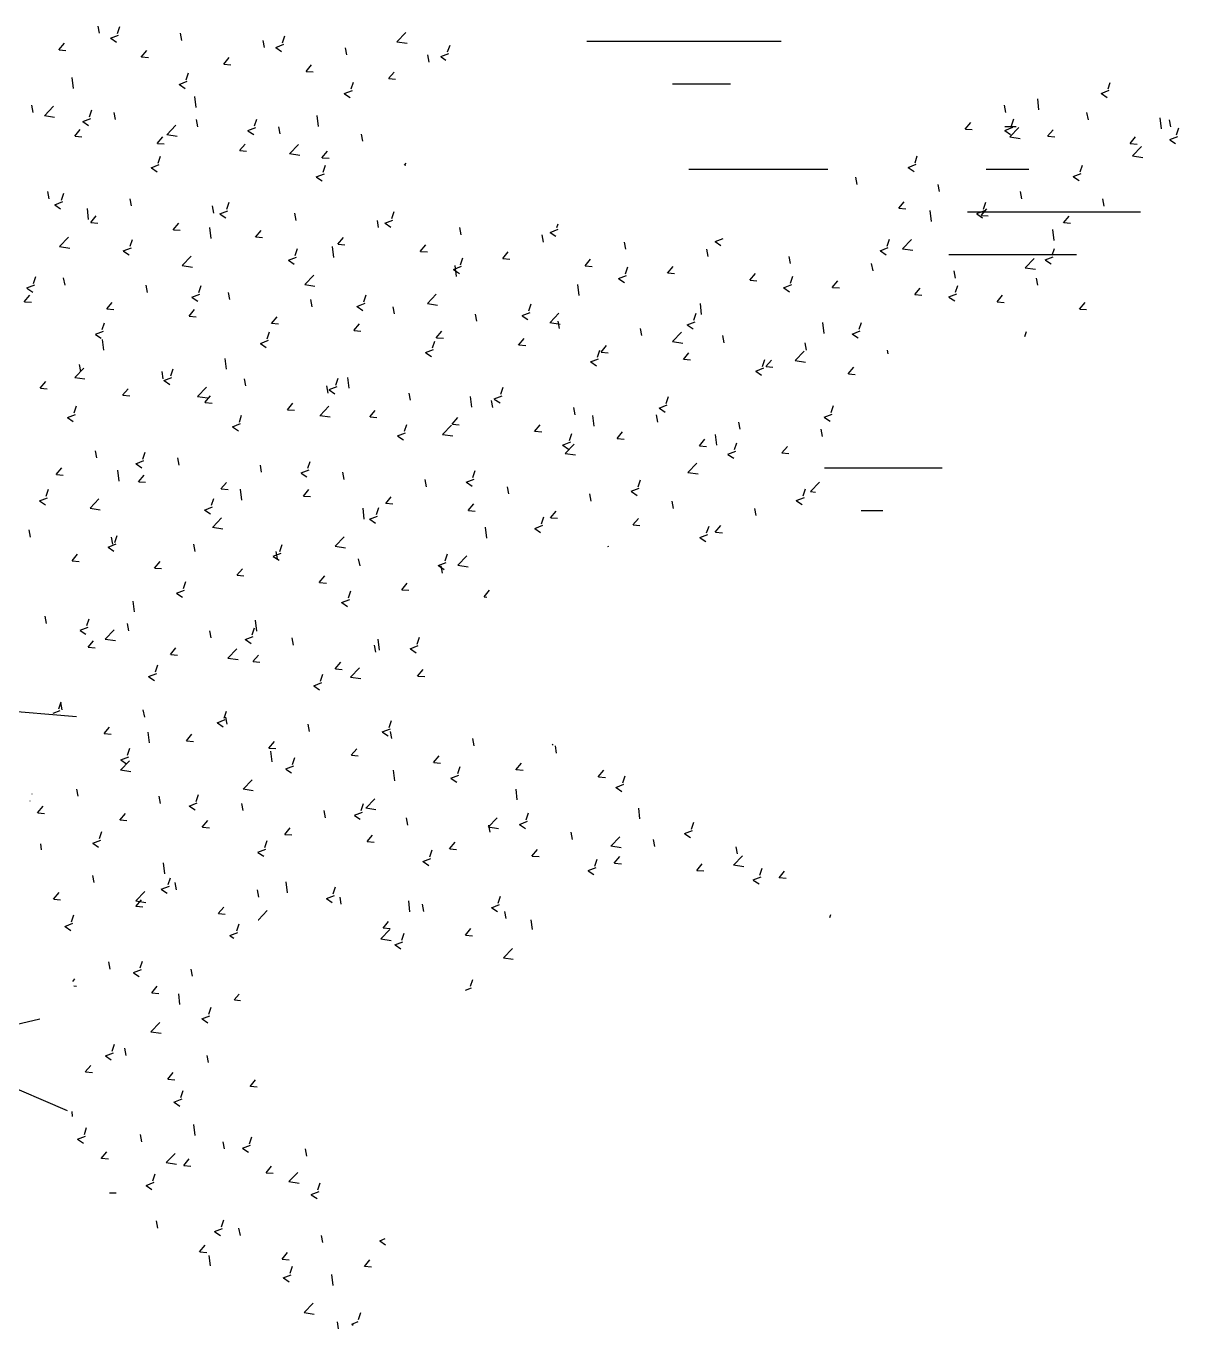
# Model space of a CAD drawing. Header units: millimetres. Extents: x 1667 to 847943, y 724 to 1832625.
# Drawn here: x 423271 to 424181, y 669389 to 670418 of the extents above; entities that cross this region are included whole.
import ezdxf

# ---------------------------------------------------------------- set-up
doc = ezdxf.new("R2010")
doc.units = ezdxf.units.MM

# ---------------------------------------------------------------- blocks, each defined once
blk = doc.blocks.new('A$C344D2886')
at = {"linetype": 'Continuous'}
for p, q in [((4484.6, 5387.5), (4482.6, 5398.6)), ((4501.6, 5379.9), (4513.9, 5384.6)), ((4512.1, 5387), (4515.7, 5397.7)), ((4611.1, 5376.4), (4609.1, 5387.5)), ((4941.3, 5374.3), (4955, 5388.6)), ((4422.1, 5362), (4430.6, 5372.1)), ((4501.9, 5379.7), (4510.7, 5373.8)), ((4737.7, 5365.4), (4735.6, 5376.4)), ((4755.1, 5365.8), (4767.5, 5370.5)), ((4755.4, 5365.5), (4764.2, 5359.6)), ((4765.7, 5372.9), (4769.2, 5383.6)), ((4864.2, 5354.3), (4862.2, 5365.3)), ((4941.3, 5374.4), (4956.9, 5372)), ((5019.2, 5358.8), (5022.8, 5369.4)), ((5233.1, 5375.1), (5531.2, 5375.1)), ((4422.4, 5362.1), (4432.9, 5361.2)), ((4548.6, 5350.9), (4557.1, 5361.1)), ((4548.9, 5351), (4559.5, 5350.1)), ((4675.2, 5339.9), (4683.7, 5350)), ((4990.8, 5343.2), (4988.7, 5354.3)), ((5008.7, 5351.6), (5021, 5356.4)), ((5009, 5351.4), (5016.5, 5346.3)), ((4617.4, 5316), (4621, 5326.7)), ((4675.5, 5340), (4686, 5339)), ((4801.7, 5328.8), (4810.2, 5338.9)), ((4802, 5328.9), (4812.6, 5328)), ((4928.2, 5317.7), (4936.8, 5327.9)), ((4444.4, 5302.5), (4442.5, 5319.3)), ((4606.9, 5308.9), (4619.2, 5313.6)), ((4607.2, 5308.6), (4616, 5302.7)), ((4871, 5301.9), (4874.6, 5312.5)), ((4928.6, 5317.8), (4939.1, 5316.9)), ((5364.3, 5309.5), (5453.6, 5309.5)), ((6033.4, 5302.3), (6036.6, 5311.6)), ((4632.7, 5273.3), (4630.8, 5290.1)), ((4860.4, 5294.7), (4872.8, 5299.5)), ((4860.7, 5294.5), (4869.5, 5288.6)), ((5927.4, 5270), (5925.4, 5286.7)), ((6022.9, 5295.1), (6035.3, 5299.9)), ((6023.2, 5294.9), (6032, 5289)), ((4382.5, 5265.9), (4380.5, 5276.9)), ((4399.8, 5260.8), (4413.6, 5275.2)), ((4469.2, 5259.1), (4472.8, 5269.8)), ((4509.1, 5254.8), (4507, 5265.9)), ((5876.6, 5265.7), (5874.6, 5276.8)), ((6003.2, 5254.6), (6001.1, 5265.7)), ((4399.8, 5261), (4415.5, 5258.5)), ((4458.7, 5252), (4471, 5256.7)), ((4458.9, 5251.7), (4467.7, 5245.8)), ((4588.1, 5231.6), (4601.8, 5246)), ((4635.6, 5243.7), (4633.6, 5254.8)), ((4722.7, 5245), (4726.3, 5255.6)), ((4821, 5244.1), (4819, 5260.9)), ((5814.1, 5240.2), (5822.6, 5250.4)), ((5885.2, 5245.3), (5888.8, 5256)), ((6115.7, 5240.8), (6113.7, 5257.5)), ((6129.7, 5243.6), (6127.7, 5254.6)), ((4446.5, 5229.3), (4455, 5239.4)), ((4446.9, 5229.4), (4457.4, 5228.5)), ((4573.1, 5218.2), (4581.6, 5228.4)), ((4588.1, 5231.8), (4603.8, 5229.3)), ((4712.2, 5237.8), (4724.6, 5242.6)), ((4712.5, 5237.6), (4721.3, 5231.7)), ((4762.2, 5232.7), (4760.1, 5243.7)), ((4888.7, 5221.6), (4886.7, 5232.6)), ((5814.4, 5240.3), (5825, 5239.4)), ((5874.7, 5238.2), (5887, 5243)), ((5875, 5238), (5883.7, 5232.1)), ((5875.1, 5244), (5892.2, 5244)), ((5882.7, 5228.4), (5898.4, 5226)), ((5882.8, 5228.3), (5896.5, 5242.6)), ((5940.6, 5229.1), (5949.1, 5239.3)), ((5941, 5229.2), (5951.5, 5228.3)), ((6067.2, 5218.1), (6075.7, 5228.2)), ((6128.2, 5224.1), (6140.6, 5228.8)), ((6138.8, 5231.2), (6142.3, 5241.9)), ((4573.4, 5218.3), (4584, 5217.4)), ((4699.6, 5207.2), (4708.1, 5217.3)), ((4700, 5207.2), (4710.5, 5206.3)), ((4776.4, 5202.4), (4790.1, 5216.8)), ((4826.2, 5196.1), (4834.7, 5206.2)), ((6067.5, 5218.2), (6078.1, 5217.2)), ((6071.1, 5199.1), (6084.8, 5213.4)), ((6128.5, 5223.9), (6137.3, 5217.9)), ((4564, 5180.9), (4576.3, 5185.7)), ((4574.5, 5188.1), (4578.1, 5198.7)), ((4776.4, 5202.6), (4792, 5200.1)), ((4826.5, 5196.2), (4837.1, 5195.3)), ((4828.1, 5173.9), (4831.6, 5184.6)), ((4952.7, 5185), (4955.3, 5188.1)), ((4953.1, 5185.1), (4954.8, 5184.9)), ((5726.4, 5181.3), (5738.8, 5186.1)), ((5737, 5188.4), (5740.5, 5199.1)), ((5990.5, 5174.3), (5994.1, 5185)), ((6071, 5199.2), (6086.7, 5196.8)), ((4564.3, 5180.7), (4573, 5174.8)), ((4817.5, 5166.8), (4829.9, 5171.5)), ((4817.8, 5166.6), (4826.6, 5160.7)), ((5389.5, 5178.5), (5603.2, 5178.5)), ((5648, 5155.2), (5646, 5166.2)), ((5726.7, 5181.1), (5735.5, 5175.2)), ((5846.4, 5178.5), (5911.8, 5178.5)), ((5980, 5167.2), (5992.3, 5171.9)), ((5980.3, 5167), (5989, 5161)), ((5774.5, 5144.1), (5772.5, 5155.1)), ((4407, 5133.2), (4405, 5144.2)), ((4415.7, 5124), (4428.1, 5128.8)), ((4426.3, 5131.2), (4429.8, 5141.8)), ((4533.6, 5122.1), (4531.5, 5133.1)), ((4679.8, 5117), (4683.4, 5127.7)), ((5712, 5118.6), (5720.5, 5128.7)), ((5842.3, 5117.4), (5845.8, 5128.1)), ((5901.1, 5133), (5899, 5144.1)), ((6027.6, 5121.9), (6025.6, 5133)), ((4416, 5123.8), (4424.8, 5117.9)), ((4467.8, 5101.5), (4465.9, 5118.2)), ((4471, 5096.6), (4479.5, 5106.7)), ((4660.1, 5111), (4658.1, 5122.1)), ((4669.3, 5109.9), (4681.6, 5114.6)), ((4669.6, 5109.7), (4678.3, 5103.8)), ((4786.6, 5099.9), (4784.6, 5111)), ((4933.4, 5102.9), (4936.9, 5113.6)), ((5712.3, 5118.7), (5722.9, 5117.8)), ((5762.5, 5098.1), (5760.5, 5114.9)), ((5817.6, 5112.9), (6083.2, 5112.9)), ((5831.7, 5110.3), (5844.1, 5115)), ((5832, 5110.1), (5840.8, 5104.1)), ((5838.6, 5107.5), (5847.1, 5117.6)), ((5838.9, 5107.6), (5849.4, 5106.7)), ((5965.1, 5096.4), (5973.6, 5106.6)), ((4471.4, 5096.7), (4481.9, 5095.8)), ((4597.6, 5085.5), (4606.1, 5095.7)), ((4597.9, 5085.6), (4608.5, 5084.7)), ((4656.1, 5072.3), (4654.1, 5089)), ((4724.1, 5074.4), (4732.6, 5084.6)), ((4913.2, 5088.9), (4911.2, 5099.9)), ((4922.8, 5095.8), (4935.2, 5100.5)), ((4923.1, 5095.5), (4931.9, 5089.6)), ((5039.7, 5077.8), (5037.7, 5088.9)), ((5176.4, 5081.6), (5188.7, 5086.4)), ((5186.9, 5088.8), (5189, 5094.9)), ((5950.8, 5068.9), (5948.8, 5085.7)), ((5965.4, 5096.5), (5976, 5095.6)), ((4423.2, 5059.8), (4436.9, 5074.1)), ((4531.6, 5060.1), (4535.1, 5070.8)), ((4724.5, 5074.5), (4735, 5073.6)), ((4850.7, 5063.4), (4859.2, 5073.5)), ((5166.3, 5066.7), (5164.2, 5077.8)), ((5176.7, 5081.4), (5185.5, 5075.5)), ((5292.8, 5055.7), (5290.8, 5066.7)), ((5429.9, 5067.5), (5442.3, 5072.2)), ((5430.2, 5067.3), (5439, 5061.4)), ((5694, 5060.5), (5697.6, 5071.2)), ((5717.9, 5056.4), (5731.6, 5070.7)), ((4423.2, 5059.9), (4438.8, 5057.5)), ((4521, 5053), (4533.4, 5057.7)), ((4521.3, 5052.8), (4530.1, 5046.8)), ((4611.5, 5030.6), (4625.2, 5044.9)), ((4785.1, 5046), (4788.7, 5056.7)), ((4844.4, 5043.1), (4842.4, 5059.8)), ((4851, 5063.5), (4861.5, 5062.5)), ((4977.2, 5052.3), (4985.7, 5062.4)), ((4977.5, 5052.4), (4988.1, 5051.5)), ((5103.8, 5041.2), (5112.3, 5051.4)), ((5419.4, 5044.6), (5417.3, 5055.6)), ((5545.9, 5033.5), (5543.9, 5044.6)), ((5683.5, 5053.4), (5695.8, 5058.1)), ((5683.8, 5053.2), (5692.6, 5047.2)), ((5717.8, 5056.5), (5733.5, 5054.1)), ((5788.9, 5047.4), (5984.8, 5047.4)), ((5947.6, 5046.4), (5951.2, 5057)), ((4611.5, 5030.7), (4627.1, 5028.3)), ((4774.6, 5038.9), (4786.9, 5043.6)), ((4774.9, 5038.6), (4783.7, 5032.7)), ((5028.1, 5024.7), (5040.5, 5029.5)), ((5028.4, 5024.5), (5037.2, 5018.6)), ((5032.7, 5013.8), (5030.7, 5030.6)), ((5038.7, 5031.9), (5042.3, 5042.5)), ((5104.1, 5041.3), (5114.6, 5040.4)), ((5230.3, 5030.2), (5238.8, 5040.3)), ((5230.6, 5030.2), (5241.2, 5029.3)), ((5292.2, 5017.7), (5295.8, 5028.4)), ((5356.8, 5019.1), (5365.4, 5029.2)), ((5672.5, 5022.4), (5670.4, 5033.5)), ((5906.1, 5027.3), (5921.8, 5024.9)), ((5906.2, 5027.2), (5919.9, 5041.5)), ((5937, 5039.2), (5949.4, 5044)), ((5937.3, 5039), (5946.1, 5033.1)), ((4383.3, 5003.2), (4386.9, 5013.9)), ((4431.5, 5000.4), (4429.4, 5011.5)), ((4799.8, 5001.4), (4813.5, 5015.7)), ((5281.7, 5010.6), (5294, 5015.3)), ((5282, 5010.4), (5290.8, 5004.5)), ((5357.2, 5019.2), (5367.7, 5018.3)), ((5483.4, 5008), (5491.9, 5018.2)), ((5483.7, 5008.1), (5494.3, 5007.2)), ((5545.8, 5003.6), (5549.4, 5014.3)), ((5609.9, 4996.9), (5618.4, 5007.1)), ((5799, 5011.4), (5797, 5022.4)), ((5925.6, 5000.3), (5923.5, 5011.4)), ((4369, 4974.9), (4377.5, 4985.1)), ((4372.8, 4996.1), (4385.1, 5000.8)), ((4373.1, 4995.9), (4381.9, 4989.9)), ((4558, 4989.4), (4556, 5000.4)), ((4626.3, 4982), (4638.7, 4986.7)), ((4636.9, 4989.1), (4640.5, 4999.7)), ((4684.6, 4978.3), (4682.5, 4989.4)), ((4799.7, 5001.5), (4815.4, 4999.1)), ((4890.4, 4975), (4894, 4985.6)), ((4988.1, 4972.2), (5001.8, 4986.5)), ((5221, 4984.6), (5219, 5001.4)), ((5535.2, 4996.5), (5547.6, 5001.2)), ((5535.5, 4996.2), (5544.3, 4990.3)), ((5610.3, 4997), (5620.8, 4996.1)), ((5736.5, 4985.9), (5745, 4996)), ((5736.8, 4986), (5747.4, 4985)), ((5788.8, 4982.3), (5801.2, 4987.1)), ((5799.3, 4989.5), (5802.9, 5000.1)), ((5863, 4974.8), (5871.5, 4984.9)), ((4369.3, 4975), (4379.8, 4974.1)), ((4495.5, 4963.9), (4504, 4974)), ((4626.6, 4981.7), (4635.4, 4975.8)), ((4811.1, 4967.2), (4809.1, 4978.3)), ((4879.9, 4967.8), (4892.3, 4972.6)), ((4880.2, 4967.6), (4889, 4961.7)), ((4937.7, 4956.2), (4935.6, 4967.2)), ((4988, 4972.3), (5003.7, 4969.8)), ((5144, 4960.8), (5147.6, 4971.5)), ((5409.3, 4955.4), (5407.3, 4972.2)), ((5789.1, 4982.1), (5797.9, 4976.2)), ((5863.4, 4974.9), (5873.9, 4974)), ((5989.6, 4963.7), (5998.1, 4973.9)), ((4495.8, 4964), (4506.4, 4963)), ((4622, 4952.8), (4630.6, 4962.9)), ((4622.4, 4952.9), (4632.9, 4952)), ((4748.6, 4941.7), (4757.1, 4951.9)), ((5064.2, 4945.1), (5062.2, 4956.1)), ((5133.5, 4953.7), (5145.8, 4958.4)), ((5133.7, 4953.5), (5142.5, 4947.6)), ((5176.4, 4943), (5190.1, 4957.3)), ((5190.8, 4934), (5188.7, 4945.1)), ((5387, 4939.6), (5399.4, 4944.3)), ((5397.5, 4946.7), (5401.1, 4957.4)), ((5989.9, 4963.8), (6000.5, 4962.9)), ((4478.1, 4925), (4490.5, 4929.8)), ((4478.4, 4924.8), (4487.2, 4918.9)), ((4488.6, 4932.2), (4492.2, 4942.8)), ((4742.2, 4918.1), (4745.8, 4928.7)), ((4748.9, 4941.8), (4759.5, 4940.9)), ((4875.1, 4930.7), (4883.6, 4940.8)), ((4875.5, 4930.8), (4886, 4929.8)), ((5001.7, 4919.6), (5010.2, 4929.7)), ((5176.3, 4943.1), (5192, 4940.6)), ((5317.3, 4922.9), (5315.3, 4934)), ((5364.7, 4913.8), (5378.4, 4928.1)), ((5387.3, 4939.3), (5396.1, 4933.4)), ((5597.6, 4926.2), (5595.6, 4943)), ((5640.6, 4925.4), (5652.9, 4930.2)), ((5640.9, 4925.2), (5649.6, 4919.3)), ((5651.1, 4932.6), (5654.7, 4943.2)), ((5905.7, 4921.5), (5908.2, 4929.1)), ((4491.2, 4900.4), (4489.2, 4917.1)), ((4731.7, 4910.9), (4744, 4915.7)), ((4732, 4910.7), (4740.7, 4904.8)), ((4995.8, 4903.9), (4999.3, 4914.6)), ((5002, 4919.7), (5012.6, 4918.8)), ((5128.2, 4908.5), (5136.7, 4918.7)), ((5128.6, 4908.6), (5139.1, 4907.7)), ((5254.8, 4897.4), (5263.3, 4907.6)), ((5364.6, 4913.9), (5380.3, 4911.4)), ((5443.9, 4911.9), (5441.8, 4922.9)), ((5570.4, 4900.8), (5568.4, 4911.9)), ((4679.5, 4871.2), (4677.5, 4887.9)), ((4985.2, 4896.8), (4997.6, 4901.5)), ((4985.5, 4896.6), (4994.3, 4890.7)), ((5238.8, 4882.7), (5251.1, 4887.4)), ((5249.3, 4889.8), (5252.9, 4900.5)), ((5255.1, 4897.5), (5265.7, 4896.6)), ((5381.3, 4886.4), (5389.8, 4896.5)), ((5381.7, 4886.5), (5392.2, 4885.5)), ((5502.9, 4875.7), (5506.4, 4886.3)), ((5507.9, 4875.3), (5516.4, 4885.4)), ((5552.9, 4884.7), (5568.6, 4882.2)), ((5553, 4884.6), (5566.7, 4898.9)), ((5696, 4894.7), (5694.9, 4900.8)), ((4446.6, 4858.7), (4460.3, 4873)), ((4456, 4867.7), (4453.9, 4878.8)), ((4582.5, 4856.7), (4580.5, 4867.7)), ((4594, 4861.1), (4597.5, 4871.8)), ((5239.1, 4882.4), (5247.8, 4876.5)), ((5492.3, 4868.5), (5504.7, 4873.3)), ((5492.6, 4868.3), (5501.4, 4862.4)), ((5508.2, 4875.4), (5518.8, 4874.5)), ((5634.4, 4864.2), (5642.9, 4874.4)), ((5634.8, 4864.3), (5645.3, 4863.4)), ((4393.4, 4842.2), (4401.9, 4852.4)), ((4446.5, 4858.8), (4462.2, 4856.4)), ((4583.4, 4854), (4595.8, 4858.8)), ((4583.7, 4853.8), (4592.5, 4847.9)), ((4709.1, 4845.6), (4707, 4856.7)), ((4835.6, 4834.5), (4833.6, 4845.6)), ((4837, 4839.9), (4849.3, 4844.6)), ((4847.5, 4847), (4851.1, 4857.7)), ((4867.8, 4842), (4865.8, 4858.7)), ((4393.8, 4842.3), (4404.3, 4841.4)), ((4520, 4831.2), (4528.5, 4841.3)), ((4520.3, 4831.3), (4530.9, 4830.3)), ((4634.8, 4829.6), (4650.5, 4827.2)), ((4634.9, 4829.5), (4648.6, 4843.8)), ((4646.5, 4820.1), (4655, 4830.2)), ((4837.3, 4839.7), (4846, 4833.7)), ((4962.2, 4823.5), (4960.1, 4834.5)), ((5056.1, 4812.8), (5054.1, 4829.5)), ((5090.5, 4825.8), (5102.9, 4830.5)), ((5090.8, 4825.5), (5099.6, 4819.6)), ((5101.1, 4832.9), (5104.6, 4843.5)), ((5354.6, 4818.8), (5358.2, 4829.4)), ((4445.7, 4804.2), (4449.3, 4814.9)), ((4646.9, 4820.2), (4657.4, 4819.3)), ((4773.1, 4809), (4781.6, 4819.2)), ((4773.4, 4809.1), (4784, 4808.2)), ((4823.2, 4800.3), (4836.9, 4814.6)), ((4899.6, 4798), (4908.1, 4808.1)), ((5088.7, 4812.4), (5086.7, 4823.4)), ((5215.2, 4801.3), (5213.2, 4812.4)), ((5344.1, 4811.6), (5356.4, 4816.4)), ((5344.4, 4811.4), (5353.2, 4805.5)), ((5608.2, 4804.6), (5611.7, 4815.3)), ((4435.2, 4797.1), (4447.5, 4801.9)), ((4435.5, 4796.9), (4444.2, 4791)), ((4688.7, 4783), (4701.1, 4787.7)), ((4699.3, 4790.1), (4702.8, 4800.8)), ((4823.1, 4800.4), (4838.8, 4798)), ((4900, 4798), (4910.5, 4797.1)), ((4952.8, 4776), (4956.4, 4786.6)), ((5011.5, 4771.1), (5025.2, 4785.4)), ((5026.2, 4786.9), (5034.7, 4797)), ((5026.5, 4787), (5037.1, 4786.1)), ((5152.7, 4775.8), (5161.2, 4785.9)), ((5244.4, 4783.6), (5242.4, 4800.3)), ((5341.8, 4790.2), (5339.8, 4801.3)), ((5468.3, 4779.2), (5466.3, 4790.2)), ((5597.6, 4797.5), (5610, 4802.2)), ((5597.9, 4797.3), (5606.7, 4791.4)), ((4689, 4782.8), (4697.8, 4776.8)), ((4942.3, 4768.8), (4954.6, 4773.6)), ((4942.6, 4768.6), (4951.4, 4762.7)), ((5011.4, 4771.2), (5027.1, 4768.8)), ((5153.1, 4775.9), (5163.6, 4775)), ((5206.4, 4761.9), (5210, 4772.5)), ((5279.3, 4764.7), (5287.8, 4774.9)), ((5279.6, 4764.8), (5290.1, 4763.9)), ((5432.7, 4754.4), (5430.7, 4771.1)), ((5594.9, 4768.1), (5592.8, 4779.2)), ((4480.4, 4735), (4478.4, 4746.1)), ((5195.8, 4754.7), (5208.2, 4759.5)), ((5196.1, 4754.5), (5204.9, 4748.6)), ((5199.8, 4741.9), (5213.5, 4756.2)), ((5405.8, 4753.7), (5414.3, 4763.8)), ((5406.1, 4753.8), (5416.7, 4752.8)), ((5449.4, 4740.6), (5461.7, 4745.3)), ((5459.9, 4747.7), (5463.5, 4758.4)), ((5532.4, 4742.6), (5540.9, 4752.7)), ((4540.5, 4726.1), (4552.8, 4730.8)), ((4540.8, 4725.9), (4549.6, 4719.9)), ((4551, 4733.2), (4554.6, 4743.9)), ((4607, 4724), (4605, 4735)), ((4804.6, 4719.1), (4808.2, 4729.7)), ((5199.7, 4742), (5215.4, 4739.6)), ((5388.1, 4712.7), (5401.8, 4727)), ((5449.7, 4740.4), (5458.5, 4734.5)), ((5532.7, 4742.7), (5543.2, 4741.8)), ((4417.9, 4709.5), (4426.4, 4719.7)), ((4418.3, 4709.6), (4428.8, 4708.7)), ((4514.6, 4699.3), (4512.6, 4716.1)), ((4544.5, 4698.5), (4553, 4708.6)), ((4733.5, 4712.9), (4731.5, 4723.9)), ((4794, 4711.9), (4806.4, 4716.7)), ((4794.3, 4711.7), (4803.1, 4705.8)), ((4860.1, 4701.8), (4858, 4712.9)), ((5058.1, 4704.9), (5061.7, 4715.6)), ((5388, 4712.8), (5403.7, 4710.4)), ((5598.2, 4719.7), (5778.6, 4719.7)), ((4402.8, 4676.3), (4406.4, 4687)), ((4544.8, 4698.5), (4555.3, 4697.6)), ((4671, 4687.4), (4679.5, 4697.5)), ((4671.3, 4687.5), (4681.9, 4686.6)), ((4702.9, 4670.1), (4700.9, 4686.9)), ((4797.6, 4676.3), (4806.1, 4686.5)), ((4986.6, 4690.7), (4984.6, 4701.8)), ((5047.6, 4697.8), (5060, 4702.6)), ((5047.9, 4697.6), (5056.7, 4691.7)), ((5113.2, 4679.7), (5111.1, 4690.7)), ((5301.2, 4683.7), (5313.5, 4688.4)), ((5311.7, 4690.8), (5315.3, 4701.5)), ((5565.2, 4676.7), (5568.8, 4687.4)), ((5576.4, 4683.5), (5590.1, 4697.8)), ((4392.3, 4669.2), (4404.6, 4673.9)), ((4392.5, 4669), (4401.3, 4663)), ((4470, 4657.6), (4483.7, 4672)), ((4656.3, 4662.2), (4659.9, 4672.8)), ((4797.9, 4676.4), (4808.4, 4675.5)), ((4924.1, 4665.2), (4932.6, 4675.4)), ((4924.4, 4665.3), (4935, 4664.4)), ((5050.6, 4654.2), (5059.2, 4664.3)), ((5239.7, 4668.6), (5237.7, 4679.7)), ((5301.4, 4683.5), (5310.2, 4677.5)), ((5366.3, 4657.5), (5364.2, 4668.6)), ((5554.7, 4669.6), (5567.1, 4674.3)), ((5555, 4669.3), (5563.8, 4663.4)), ((5576.3, 4683.6), (5583.9, 4682.4)), ((4469.9, 4657.8), (4485.6, 4655.3)), ((4645.8, 4655), (4658.2, 4659.8)), ((4646.1, 4654.8), (4654.9, 4648.9)), ((4891.2, 4640.9), (4889.2, 4657.7)), ((4899.4, 4640.9), (4911.7, 4645.7)), ((4909.9, 4648), (4913.5, 4658.7)), ((5051, 4654.3), (5061.5, 4653.3)), ((5163.4, 4633.9), (5167, 4644.6)), ((5177.2, 4643.1), (5185.7, 4653.2)), ((5492.8, 4646.5), (5490.8, 4657.5)), ((5654.2, 4654.2), (5687.6, 4654.2)), ((4378.4, 4613.4), (4376.3, 4624.4)), ((4658.2, 4628.6), (4673.9, 4626.1)), ((4658.3, 4628.4), (4672, 4642.8)), ((4899.7, 4640.7), (4908.4, 4634.8)), ((5079.5, 4611.7), (5077.5, 4628.5)), ((5152.9, 4626.8), (5165.3, 4631.5)), ((5153.2, 4626.6), (5162, 4620.6)), ((5177.5, 4643.2), (5188.1, 4642.3)), ((5303.7, 4632), (5312.2, 4642.2)), ((5304.1, 4632.1), (5314.6, 4631.2)), ((5417, 4619.8), (5420.6, 4630.4)), ((5430.3, 4621), (5438.8, 4631.1)), ((4504.9, 4602.3), (4502.9, 4613.4)), ((4508.1, 4605.3), (4511.7, 4615.9)), ((4846.6, 4599.2), (4860.3, 4613.6)), ((5406.5, 4612.7), (5418.8, 4617.4)), ((5406.8, 4612.4), (5415.5, 4606.5)), ((5430.6, 4621), (5441.2, 4620.1)), ((4442.4, 4576.8), (4450.9, 4587)), ((4497.6, 4598.1), (4509.9, 4602.9)), ((4497.9, 4597.9), (4506.6, 4592)), ((4631.5, 4591.2), (4629.4, 4602.3)), ((4751.1, 4584), (4763.5, 4588.7)), ((4758, 4580.2), (4756, 4591.2)), ((4761.7, 4591.1), (4765.2, 4601.8)), ((4846.5, 4599.4), (4862.2, 4596.9)), ((5015.2, 4577), (5018.8, 4587.7)), ((5034.9, 4570), (5048.6, 4584.4)), ((5266, 4597.9), (5265.8, 4599.3)), ((4442.7, 4576.9), (4453.3, 4576)), ((4568.9, 4565.7), (4577.4, 4575.9)), ((4569.3, 4565.8), (4579.8, 4564.9)), ((4695.5, 4554.7), (4704, 4564.8)), ((4751.4, 4583.8), (4760.2, 4577.9)), ((4884.6, 4569.1), (4882.5, 4580.2)), ((5004.7, 4569.9), (5017, 4574.6)), ((5005, 4569.7), (5013.7, 4563.7)), ((5011.1, 4558), (5009.1, 4569.1)), ((5034.8, 4570.1), (5050.5, 4567.7)), ((4613.4, 4534.2), (4617, 4544.9)), ((4695.8, 4554.8), (4706.4, 4553.8)), ((4822, 4543.6), (4830.5, 4553.7)), ((4602.9, 4527.1), (4615.2, 4531.8)), ((4603.2, 4526.9), (4611.9, 4521)), ((4822.4, 4543.7), (4832.9, 4542.8)), ((4867, 4520.1), (4870.5, 4530.8)), ((4948.6, 4532.5), (4957.1, 4542.7)), ((4948.9, 4532.6), (4959.5, 4531.7)), ((5075.1, 4521.5), (5083.6, 4531.6)), ((4538, 4498.3), (4536, 4515)), ((4856.4, 4513), (4868.8, 4517.7)), ((4856.7, 4512.8), (4865.5, 4506.8)), ((5075.5, 4521.6), (5079.4, 4521.2)), ((4402.9, 4480.7), (4400.8, 4491.7)), ((4465.2, 4477.3), (4468.7, 4488)), ((4726.3, 4469.1), (4724.3, 4485.8)), ((4454.6, 4470.2), (4467, 4474.9)), ((4454.9, 4470), (4463.7, 4464.1)), ((4493.4, 4456.6), (4507.1, 4470.9)), ((4529.4, 4469.6), (4527.4, 4480.7)), ((4656, 4458.5), (4653.9, 4469.6)), ((4718.7, 4463.2), (4722.3, 4473.9)), ((4466.9, 4444.1), (4475.4, 4454.2)), ((4467.2, 4444.2), (4477.8, 4443.3)), ((4493.3, 4456.7), (4509, 4454.3)), ((4708.2, 4456.1), (4720.5, 4460.8)), ((4708.5, 4455.8), (4717.3, 4449.9)), ((4782.5, 4447.5), (4780.5, 4458.5)), ((4909, 4436.4), (4907, 4447.5)), ((4914.6, 4439.9), (4912.6, 4456.6)), ((4961.7, 4441.9), (4974.1, 4446.7)), ((4972.3, 4449.1), (4975.9, 4459.7)), ((4593.4, 4433), (4601.9, 4443.2)), ((4593.8, 4433.1), (4604.3, 4432.2)), ((4681.6, 4427.5), (4697.3, 4425.1)), ((4681.7, 4427.4), (4695.4, 4441.7)), ((4720, 4422), (4728.5, 4432.1)), ((4962, 4441.7), (4970.8, 4435.8)), ((4559.9, 4399.2), (4572.3, 4403.9)), ((4570.5, 4406.3), (4574.1, 4417)), ((4720.3, 4422.1), (4730.9, 4421.1)), ((4846.5, 4410.9), (4855, 4421)), ((4846.9, 4411), (4857.4, 4410.1)), ((4870, 4398.2), (4883.7, 4412.5)), ((4973.1, 4399.8), (4981.6, 4410)), ((4560.2, 4398.9), (4569, 4393)), ((4813.5, 4385), (4825.9, 4389.8)), ((4813.8, 4384.8), (4822.6, 4378.9)), ((4824, 4392.2), (4827.6, 4402.8)), ((4869.9, 4398.3), (4885.6, 4395.9)), ((4973.4, 4399.9), (4983.9, 4399)), ((4413.5, 4343), (4424.1, 4347)), ((4422.2, 4349.4), (4425.8, 4360.1)), ((4427.3, 4348), (4425.3, 4359)), ((4553.9, 4336.9), (4551.8, 4348)), ((4675.8, 4335.3), (4679.4, 4345.9)), ((4665.3, 4328.1), (4677.6, 4332.9)), ((4665.6, 4327.9), (4674.3, 4322)), ((4680.4, 4325.8), (4678.4, 4336.9)), ((4807, 4314.8), (4804.9, 4325.8)), ((4929.4, 4321.1), (4932.9, 4331.8)), ((4491.4, 4311.4), (4499.9, 4321.5)), ((4491.7, 4311.5), (4502.2, 4310.6)), ((4561.4, 4297.2), (4559.4, 4313.9)), ((4617.9, 4300.3), (4626.4, 4310.5)), ((4918.8, 4314), (4931.2, 4318.7)), ((4919.1, 4313.8), (4927.9, 4307.9)), ((4933.5, 4303.7), (4931.5, 4314.7)), ((5060.1, 4292.6), (5058, 4303.7)), ((4527.6, 4278.4), (4531.1, 4289)), ((4618.2, 4300.4), (4628.8, 4299.5)), ((4744.4, 4289.3), (4753, 4299.4)), ((4744.8, 4289.3), (4755.3, 4288.4)), ((4749.7, 4268), (4747.7, 4284.7)), ((4871, 4278.2), (4879.5, 4288.3)), ((5179.6, 4295), (5181.4, 4293.7)), ((5186.6, 4281.5), (5184.6, 4292.6)), ((4516.8, 4255.5), (4530.5, 4269.8)), ((4517, 4271.2), (4529.4, 4276)), ((4517.3, 4271), (4526.1, 4265.1)), ((4781.1, 4264.2), (4784.7, 4274.9)), ((4871.3, 4278.3), (4881.9, 4277.4)), ((4997.5, 4267.1), (5006, 4277.3)), ((4997.9, 4267.2), (5008.4, 4266.3)), ((5124.1, 4256), (5132.6, 4266.2)), ((4516.7, 4255.6), (4532.4, 4253.2)), ((4770.6, 4257.1), (4782.9, 4261.8)), ((4770.9, 4256.9), (4779.6, 4251)), ((4938, 4238.8), (4936, 4255.5)), ((5024.1, 4243), (5036.5, 4247.7)), ((5034.7, 4250.1), (5038.2, 4260.8)), ((5124.4, 4256.1), (5135, 4255.2)), ((5250.6, 4245), (5259.1, 4255.1)), ((5251, 4245.1), (5261.5, 4244.1)), ((5288.2, 4236), (5291.8, 4246.6)), ((4451.8, 4215.3), (4449.8, 4226.3)), ((4705, 4226.4), (4720.7, 4224)), ((4705.1, 4226.3), (4718.8, 4240.6)), ((5024.4, 4242.7), (5033.2, 4236.8)), ((5126.2, 4209.6), (5124.3, 4226.3)), ((5277.7, 4228.8), (5290, 4233.6)), ((5278, 4228.6), (5286.8, 4222.7)), ((4377.7, 4208.3), (4377.8, 4208.2)), ((4380.4, 4218.8), (4381.1, 4219.1)), ((4578.4, 4204.2), (4576.3, 4215.2)), ((4622.3, 4200.2), (4634.7, 4204.9)), ((4632.9, 4207.3), (4636.4, 4218)), ((4704.9, 4193.1), (4702.9, 4204.2)), ((4886.4, 4193.2), (4890, 4203.9)), ((4893.4, 4197.1), (4907.1, 4211.4)), ((4389.3, 4189.8), (4397.8, 4199.9)), ((4389.6, 4189.9), (4400.2, 4188.9)), ((4515.8, 4178.7), (4524.3, 4188.8)), ((4622.6, 4200), (4631.4, 4194.1)), ((4831.5, 4182), (4829.4, 4193.1)), ((4875.9, 4186.1), (4888.2, 4190.8)), ((4876.2, 4185.8), (4885, 4179.9)), ((4893.3, 4197.2), (4909, 4194.8)), ((5140, 4179.1), (5143.6, 4189.7)), ((5314.5, 4180.4), (5312.6, 4197.1)), ((4516.2, 4178.8), (4526.7, 4177.9)), ((4642.4, 4167.6), (4650.9, 4177.8)), ((4642.7, 4167.7), (4653.3, 4166.8)), ((4768.9, 4156.5), (4777.4, 4166.7)), ((4958, 4171), (4956, 4182)), ((5081.6, 4167.9), (5095.4, 4182.2)), ((5081.6, 4168), (5097.3, 4165.6)), ((5084.6, 4159.9), (5082.5, 4171)), ((5129.4, 4171.9), (5141.8, 4176.7)), ((5129.7, 4171.7), (5138.5, 4165.8)), ((5393.5, 4164.9), (5397.1, 4175.6)), ((4474.1, 4143.3), (4486.4, 4148)), ((4484.6, 4150.4), (4488.2, 4161.1)), ((4738.2, 4136.3), (4741.8, 4147)), ((4769.3, 4156.6), (4779.8, 4155.7)), ((4895.5, 4145.5), (4904, 4155.6)), ((4895.8, 4145.6), (4906.4, 4144.6)), ((5022, 4134.4), (5030.5, 4144.5)), ((5211.1, 4148.8), (5209.1, 4159.9)), ((5269.9, 4138.7), (5283.7, 4153)), ((5337.6, 4137.8), (5335.6, 4148.8)), ((5383, 4157.8), (5395.3, 4162.5)), ((5383.3, 4157.6), (5392.1, 4151.7)), ((4395.6, 4132.7), (4394.5, 4142.1)), ((4474.4, 4143.1), (4483.2, 4137.1)), ((4727.6, 4129.2), (4740, 4133.9)), ((4727.9, 4128.9), (4736.7, 4123)), ((4991.7, 4122.2), (4995.3, 4132.8)), ((5022.4, 4134.5), (5032.9, 4133.6)), ((5148.6, 4123.3), (5157.1, 4133.5)), ((5269.9, 4138.8), (5285.6, 4136.4)), ((5458.2, 4109.5), (5472, 4123.8)), ((5464.2, 4126.7), (5462.2, 4137.7)), ((4584.8, 4096.1), (4582.8, 4112.9)), ((4981.2, 4115), (4993.6, 4119.8)), ((4981.5, 4114.8), (4990.3, 4108.9)), ((5148.9, 4123.4), (5159.5, 4122.5)), ((5234.8, 4100.9), (5247.1, 4105.6)), ((5245.3, 4108), (5248.9, 4118.7)), ((5275.1, 4112.3), (5283.6, 4122.4)), ((5275.5, 4112.4), (5286, 4111.4)), ((5401.7, 4101.2), (5410.2, 4111.3)), ((5458.2, 4109.6), (5473.9, 4107.2)), ((5498.8, 4093.9), (5502.4, 4104.6)), ((4476.3, 4082.6), (4474.3, 4093.6)), ((4589.9, 4079.4), (4593.5, 4090)), ((4773, 4066.9), (4771.1, 4083.7)), ((5235, 4100.7), (5243.8, 4094.8)), ((5402, 4101.3), (5412.5, 4100.4)), ((5488.3, 4086.8), (5500.7, 4091.5)), ((5488.6, 4086.5), (5497.4, 4080.6)), ((5528.2, 4090.1), (5536.7, 4100.3)), ((5528.5, 4090.2), (5539.1, 4089.3)), ((4413.8, 4057.1), (4422.3, 4067.2)), ((4540.2, 4054.4), (4553.9, 4068.8)), ((4579.4, 4072.3), (4591.8, 4077)), ((4579.7, 4072), (4588.5, 4066.1)), ((4602.8, 4071.5), (4600.8, 4082.5)), ((4729.4, 4060.4), (4727.4, 4071.5)), ((4843.5, 4065.3), (4847.1, 4075.9)), ((4414.1, 4057.1), (4424.7, 4056.2)), ((4540.1, 4054.6), (4555.8, 4052.1)), ((4540.3, 4046), (4548.8, 4056.1)), ((4540.7, 4046.1), (4551.2, 4045.1)), ((4666.9, 4034.9), (4675.4, 4045)), ((4833, 4058.1), (4845.3, 4062.9)), ((4833.3, 4057.9), (4842, 4052)), ((4855.9, 4049.3), (4853.9, 4060.4)), ((4961.3, 4037.7), (4959.4, 4054.5)), ((4982.5, 4038.3), (4980.4, 4049.3)), ((5086.5, 4044), (5098.9, 4048.7)), ((5086.8, 4043.8), (5095.6, 4037.9)), ((5097, 4051.1), (5100.6, 4061.8)), ((4441.7, 4022.5), (4445.3, 4033.1)), ((4667.2, 4035), (4677.7, 4034.1)), ((4728.4, 4025.4), (4729.4, 4025.2)), ((4728.5, 4025.2), (4742.2, 4039.6)), ((5109, 4027.2), (5107, 4038.3)), ((5149.4, 4010.7), (5147.7, 4025.3)), ((5606.1, 4028.8), (5607.7, 4033.5)), ((4431.2, 4015.3), (4443.5, 4020.1)), ((4431.5, 4015.1), (4440.2, 4009.2)), ((4684.7, 4001.2), (4697.1, 4006)), ((4695.3, 4008.4), (4698.8, 4019)), ((4916.7, 3996), (4930.5, 4010.4)), ((4920, 4012.8), (4928.5, 4022.9)), ((4920.3, 4012.9), (4930.8, 4011.9)), ((4948.8, 3994.2), (4952.4, 4004.9)), ((5046.5, 4001.7), (5055, 4011.8)), ((4685, 4001), (4690.8, 3997.1)), ((4916.7, 3996.2), (4932.4, 3993.7)), ((4938.3, 3987.1), (4950.6, 3991.8)), ((4938.6, 3986.9), (4947.3, 3981)), ((5046.8, 4001.8), (5057.4, 4000.9)), ((5105, 3966.8), (5118.8, 3981.2)), ((5105, 3966.9), (5119.6, 3964.7)), ((4500.8, 3949.8), (4498.7, 3960.9)), ((4536.5, 3944.3), (4548.8, 3949.1)), ((4536.8, 3944.1), (4545.5, 3938.2)), ((4547, 3951.4), (4550.6, 3962.1)), ((4627.3, 3938.8), (4625.3, 3949.8)), ((4443.5, 3930.6), (4446.8, 3934.5)), ((4445.1, 3923.9), (4449.1, 3923.5)), ((4564.8, 3913.3), (4573.3, 3923.4)), ((5054.1, 3923.2), (5057.7, 3933.8)), ((4565.1, 3913.4), (4575.7, 3912.4)), ((4608.1, 3895.1), (4606.2, 3911.8)), ((4691.3, 3902.2), (4699, 3911.3)), ((5046.6, 3917.2), (5055.9, 3920.8)), ((4652.3, 3880.4), (4655.9, 3891.1)), ((4691.7, 3902.3), (4701.2, 3901.5)), ((4563.5, 3853.4), (4577.3, 3867.7)), ((4641.8, 3873.3), (4654.1, 3878)), ((4642.1, 3873.1), (4650.9, 3867.1)), ((4563.5, 3853.5), (4579.2, 3851.1)), ((4504.1, 3823.5), (4507.7, 3834.2)), ((4525.3, 3817.1), (4523.2, 3828.2)), ((4493.5, 3816.4), (4505.9, 3821.1)), ((4493.8, 3816.2), (4502.6, 3810.2)), ((4651.8, 3806.1), (4649.8, 3817.1)), ((4462.7, 3791.6), (4471.2, 3801.8)), ((4463.1, 3791.7), (4473.6, 3790.8)), ((4589.3, 3780.6), (4597.8, 3790.7)), ((4589.6, 3780.7), (4600.2, 3779.7)), ((4715.8, 3769.5), (4724.3, 3779.6)), ((4716.2, 3769.6), (4726.7, 3768.7)), ((4598.9, 3745.3), (4611.2, 3750.1)), ((4599.2, 3745.1), (4607.9, 3739.2)), ((4609.4, 3752.5), (4613, 3763.1)), ((4443.2, 3723.2), (4442.3, 3730.9)), ((4461.2, 3695.6), (4464.7, 3706.2)), ((4631.5, 3694), (4629.6, 3710.7)), ((4450.6, 3688.4), (4463, 3693.2)), ((4450.9, 3688.2), (4459.7, 3682.3)), ((4549.7, 3684.4), (4547.7, 3695.5)), ((4676.3, 3673.4), (4674.2, 3684.4)), ((4714.7, 3681.4), (4718.3, 3692.1)), ((4487.2, 3658.9), (4495.7, 3669.1)), ((4586.9, 3652.3), (4600.7, 3666.6)), ((4704.2, 3674.3), (4716.5, 3679)), ((4704.5, 3674.1), (4713.2, 3668.2)), ((4802.8, 3662.3), (4800.8, 3673.3)), ((4487.5, 3659), (4498.1, 3658.1)), ((4586.9, 3652.4), (4602.6, 3650)), ((4613.8, 3647.9), (4622.3, 3658)), ((4614.1, 3647.9), (4624.6, 3647)), ((4740.3, 3636.8), (4748.8, 3646.9)), ((4566.5, 3624.5), (4570, 3635.2)), ((4740.6, 3636.9), (4751.2, 3635.9)), ((4775.2, 3623.1), (4789, 3637.4)), ((4775.2, 3623.2), (4790.9, 3620.8)), ((4555.9, 3617.4), (4568.3, 3622.1)), ((4556.2, 3617.2), (4565, 3611.3)), ((4809.5, 3603.3), (4821.8, 3608)), ((4820, 3610.4), (4823.6, 3621.1)), ((4809.8, 3603.1), (4818.6, 3597.1)), ((4671.8, 3553.5), (4675.4, 3564.2)), ((4574.2, 3551.7), (4572.2, 3562.8)), ((4661.2, 3546.4), (4673.6, 3551.1)), ((4661.5, 3546.1), (4670.3, 3540.2)), ((4700.8, 3540.6), (4698.7, 3551.7)), ((4638.2, 3515.1), (4646.7, 3525.3)), ((4827.3, 3529.6), (4825.3, 3540.6)), ((4914.8, 3532.2), (4923.4, 3535.6)), ((4915.1, 3532), (4923.9, 3526.1)), ((4638.6, 3515.2), (4649.1, 3514.3)), ((4654.8, 3493.7), (4653, 3509.7)), ((4764.8, 3504.1), (4773.3, 3514.2)), ((4765.1, 3504.2), (4775.7, 3503.2)), ((4891.3, 3493), (4899.8, 3503.1)), ((4777.1, 3482.5), (4780.7, 3493.1)), ((4891.7, 3493.1), (4902.2, 3492.2)), ((4766.6, 3475.3), (4778.9, 3480.1)), ((4766.9, 3475.1), (4775.6, 3469.2)), ((4843.2, 3463.7), (4841.3, 3480.5)), ((4798.6, 3422), (4812.4, 3436.4)), ((4798.6, 3422.2), (4814.3, 3419.7)), ((4851.8, 3396.9), (4849.8, 3407.9)), ((4871.9, 3404.3), (4882, 3408.2)), ((4872.2, 3404.1), (4874.1, 3402.8)), ((4882.4, 3411.4), (4886, 3422.1))]:
    blk.add_line(p, q, dxfattribs=at)
for p, q in [((3787.5, 4393.9), (4449.2, 4337.6)), ((3942.4, 3943.6), (4435, 3732.3)), ((4209.9, 3830.6), (4393, 3873))]:
    blk.add_line(p, q)
at = {"linetype": 'ByBlock'}
blk.add_line((4499.8, 3605.7), (4510.3, 3605.7), dxfattribs=at)
blk = doc.blocks.new('DBCJHDBCF')
at = {"xscale": 0.5141766008696601, "yscale": 0.5141766008696601, "zscale": 0.5141766008696601, "rotation": 359.6093848919614}
blk.add_blockref('A$C344D2886', (5389.1, -90.4), dxfattribs=at)

msp = doc.modelspace()

# ---------------------------------------------------------------- block references
at = {"rotation": 0.3906151080382554}
msp.add_blockref('DBCJHDBCF', (415633.142, 667696.354), dxfattribs=at)

doc.saveas('drawing.dxf')
